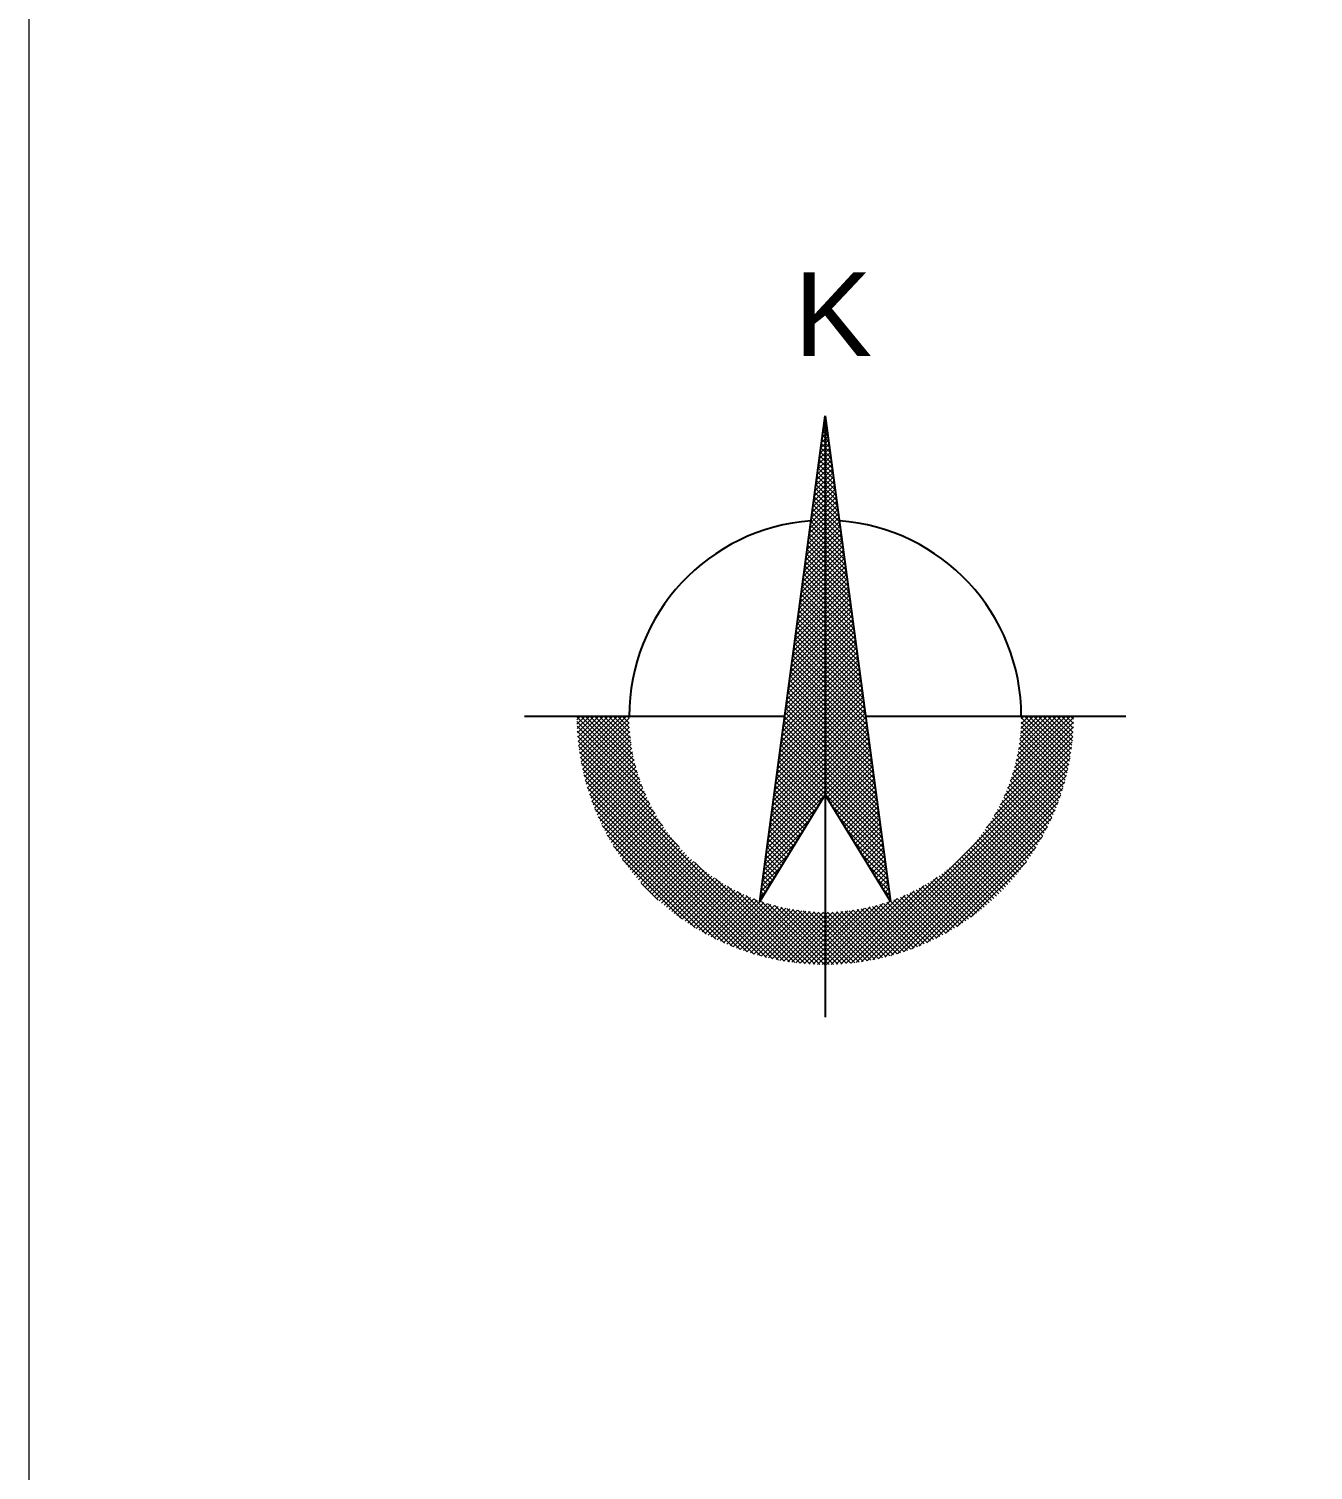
# Model space of a CAD drawing. Header units: millimetres. Extents: x 7519 to 33116, y -1769 to 3101.
# Drawn here: x 10656 to 11300, y 1528 to 2251 of the extents above; entities that cross this region are included whole.
import ezdxf

# ---------------------------------------------------------------- set-up
doc = ezdxf.new("R2010")
doc.units = ezdxf.units.MM
doc.layers.add('1', color=7, linetype='Continuous', true_color=0x4137a0)
for name, color, linetype, lineweight in [('2', 115, 'Continuous', 20), ('iç ölçü x', 20, 'Continuous', 9), ('İNCE', 8, 'Continuous', 0)]:
    doc.layers.add(name, color=color, linetype=linetype, lineweight=lineweight)
doc.layers.add('4', color=4, linetype='Continuous')
doc.styles.add('ARİEL', font='arial.ttf')

# ---------------------------------------------------------------- blocks, each defined once
blk = doc.blocks.new('*X244')
at = {"color": 0}
for p, q in [((2302.37, 1741.99), (2302.42, 1742.04)), ((2301.55, 1735.86), (2303.05, 1737.36)), ((2303.21, 1736.13), (2301.78, 1737.57)), ((2301.82, 1737.9), (2302.84, 1738.92)), ((2302.94, 1738.18), (2301.99, 1739.13)), ((2302.1, 1739.95), (2302.63, 1740.48)), ((2302.66, 1740.22), (2302.2, 1740.69)), ((2300.45, 1727.69), (2303.89, 1731.13)), ((2300.72, 1729.73), (2303.68, 1732.69)), ((2304.31, 1727.96), (2300.94, 1731.34)), ((2301, 1731.77), (2303.47, 1734.25)), ((2304.04, 1730.01), (2301.15, 1732.9)), ((2301.27, 1733.82), (2303.26, 1735.8)), ((2303.76, 1732.05), (2301.36, 1734.46)), ((2303.49, 1734.09), (2301.57, 1736.01)), ((2299.62, 1721.56), (2304.52, 1726.46)), ((2299.9, 1723.6), (2304.31, 1728.01)), ((2305.41, 1719.79), (2300.1, 1725.11)), ((2300.17, 1725.65), (2304.1, 1729.57)), ((2305.14, 1721.84), (2300.31, 1726.67)), ((2304.86, 1723.88), (2300.52, 1728.22)), ((2304.59, 1725.92), (2300.73, 1729.78)), ((2298.52, 1713.39), (2305.35, 1720.22)), ((2298.8, 1715.43), (2305.14, 1721.78)), ((2299.07, 1717.48), (2304.94, 1723.34)), ((2299.35, 1719.52), (2304.73, 1724.9)), ((2306.24, 1713.66), (2299.47, 1720.43)), ((2305.96, 1715.71), (2299.68, 1721.99)), ((2305.69, 1717.75), (2299.89, 1723.55)), ((2297.7, 1707.26), (2305.98, 1715.55)), ((2297.97, 1709.3), (2305.77, 1717.11)), ((2298.25, 1711.35), (2305.56, 1718.67)), ((2307.34, 1705.49), (2298.63, 1714.2)), ((2307.06, 1707.54), (2298.84, 1715.76)), ((2306.79, 1709.58), (2299.05, 1717.32)), ((2306.51, 1711.62), (2299.26, 1718.87)), ((2296.6, 1699.09), (2306.82, 1709.32)), ((2296.87, 1701.13), (2306.61, 1710.88)), ((2297.15, 1703.18), (2306.4, 1712.43)), ((2297.42, 1705.22), (2306.19, 1713.99)), ((2308.16, 1699.36), (2298, 1709.53)), ((2307.89, 1701.41), (2298.21, 1711.08)), ((2307.61, 1703.45), (2298.42, 1712.64)), ((2295.5, 1690.92), (2307.66, 1703.09)), ((2295.77, 1692.96), (2307.45, 1704.64)), ((2296.05, 1695.01), (2307.24, 1706.2)), ((2296.32, 1697.05), (2307.03, 1707.76)), ((2309.26, 1691.19), (2297.16, 1703.29)), ((2308.99, 1693.24), (2297.37, 1704.85)), ((2308.71, 1695.28), (2297.58, 1706.41)), ((2308.44, 1697.32), (2297.79, 1707.97)), ((2294.67, 1684.79), (2308.29, 1698.41)), ((2294.95, 1686.83), (2308.08, 1699.97)), ((2295.22, 1688.88), (2307.87, 1701.53)), ((2310.09, 1685.07), (2296.53, 1698.62)), ((2309.81, 1687.11), (2296.74, 1700.18)), ((2309.54, 1689.15), (2296.95, 1701.74)), ((2293.57, 1676.62), (2309.13, 1692.18)), ((2293.85, 1678.66), (2308.92, 1693.74)), ((2294.12, 1680.71), (2308.71, 1695.3)), ((2294.4, 1682.75), (2308.5, 1696.85)), ((2311.19, 1676.89), (2295.69, 1692.39)), ((2310.91, 1678.94), (2295.9, 1693.95)), ((2310.64, 1680.98), (2296.11, 1695.5)), ((2310.36, 1683.02), (2296.32, 1697.06)), ((2292.75, 1670.49), (2309.76, 1687.51)), ((2293.02, 1672.53), (2309.55, 1689.06)), ((2293.3, 1674.58), (2309.34, 1690.62)), ((2312.01, 1670.77), (2295.06, 1687.71)), ((2311.74, 1672.81), (2295.27, 1689.27)), ((2311.46, 1674.85), (2295.48, 1690.83)), ((2291.65, 1662.32), (2310.6, 1681.27)), ((2291.92, 1664.36), (2310.39, 1682.83)), ((2292.2, 1666.41), (2310.18, 1684.39)), ((2292.47, 1668.45), (2309.97, 1685.95)), ((2313.11, 1662.6), (2294.23, 1681.48)), ((2312.84, 1664.64), (2294.44, 1683.04)), ((2312.56, 1666.68), (2294.65, 1684.6)), ((2312.29, 1668.72), (2294.85, 1686.16)), ((2290.82, 1656.19), (2311.23, 1676.6)), ((2291.1, 1658.24), (2311.02, 1678.16)), ((2291.37, 1660.28), (2310.81, 1679.72)), ((2313.94, 1656.47), (2293.6, 1676.81)), ((2313.66, 1658.51), (2293.81, 1678.37)), ((2313.39, 1660.55), (2294.02, 1679.92)), ((2289.72, 1648.02), (2312.07, 1670.37)), ((2290, 1650.06), (2311.86, 1671.92)), ((2290.27, 1652.11), (2311.65, 1673.48)), ((2290.55, 1654.15), (2311.44, 1675.04)), ((2315.04, 1648.3), (2292.76, 1670.58)), ((2314.76, 1650.34), (2292.97, 1672.13)), ((2314.49, 1652.38), (2293.18, 1673.69)), ((2314.21, 1654.42), (2293.39, 1675.25)), ((2288.9, 1641.89), (2312.7, 1665.69)), ((2289.17, 1643.94), (2312.49, 1667.25)), ((2289.45, 1645.98), (2312.28, 1668.81)), ((2315.86, 1642.17), (2292.13, 1665.9)), ((2315.59, 1644.21), (2292.34, 1667.46)), ((2315.31, 1646.25), (2292.55, 1669.02)), ((2287.8, 1633.72), (2313.53, 1659.46)), ((2288.07, 1635.77), (2313.32, 1661.02)), ((2288.35, 1637.81), (2313.12, 1662.58)), ((2288.62, 1639.85), (2312.91, 1664.13)), ((2316.96, 1634), (2291.29, 1659.67)), ((2316.69, 1636.04), (2291.5, 1661.23)), ((2316.41, 1638.08), (2291.71, 1662.79)), ((2316.14, 1640.12), (2291.92, 1664.34)), ((2286.97, 1627.59), (2314.16, 1654.79)), ((2287.25, 1629.64), (2313.95, 1656.34)), ((2287.52, 1631.68), (2313.74, 1657.9)), ((2318.06, 1625.83), (2290.45, 1653.44)), ((2317.79, 1627.87), (2290.66, 1655)), ((2317.51, 1629.91), (2290.87, 1656.55)), ((2317.24, 1631.95), (2291.08, 1658.11)), ((2285.87, 1619.42), (2315, 1648.55)), ((2286.15, 1621.47), (2314.79, 1650.11)), ((2286.42, 1623.51), (2314.58, 1651.67)), ((2286.7, 1625.55), (2314.37, 1653.23)), ((2318.89, 1619.7), (2289.82, 1648.76)), ((2318.61, 1621.74), (2290.03, 1650.32)), ((2318.34, 1623.78), (2290.24, 1651.88)), ((2285.05, 1613.29), (2315.63, 1643.88)), ((2285.32, 1615.34), (2315.42, 1645.44)), ((2285.6, 1617.38), (2315.21, 1647)), ((2319.99, 1611.53), (2288.98, 1642.53)), ((2319.71, 1613.57), (2289.19, 1644.09)), ((2319.44, 1615.61), (2289.4, 1645.65)), ((2319.16, 1617.65), (2289.61, 1647.21)), ((2283.95, 1605.12), (2316.47, 1637.65)), ((2284.22, 1607.17), (2316.26, 1639.21)), ((2284.5, 1609.21), (2316.05, 1640.76)), ((2284.77, 1611.25), (2315.84, 1642.32)), ((2320.81, 1605.4), (2288.35, 1637.86)), ((2320.54, 1607.44), (2288.56, 1639.42)), ((2320.26, 1609.48), (2288.77, 1640.97)), ((2282.85, 1596.95), (2317.31, 1631.42)), ((2283.12, 1599), (2317.1, 1632.97)), ((2283.4, 1601.04), (2316.89, 1634.53)), ((2283.67, 1603.08), (2316.68, 1636.09)), ((2321.91, 1597.23), (2287.51, 1631.63)), ((2321.64, 1599.27), (2287.72, 1633.18)), ((2321.36, 1601.31), (2287.93, 1634.74)), ((2321.09, 1603.36), (2288.14, 1636.3)), ((2231.47, 1602.82), (2207.4, 1626.89)), ((2207.41, 1625.81), (2208.78, 1627.19)), ((2207.45, 1624.09), (2210.55, 1627.19)), ((2207.52, 1622.39), (2212.32, 1627.19)), ((2207.62, 1620.72), (2214.09, 1627.19)), ((2207.74, 1619.08), (2215.86, 1627.19)), ((2207.9, 1617.46), (2217.62, 1627.19)), ((2208.07, 1615.87), (2219.39, 1627.19)), ((2208.28, 1614.31), (2221.16, 1627.19)), ((2208.5, 1612.76), (2222.93, 1627.19)), ((2208.75, 1611.24), (2224.69, 1627.19)), ((2230.62, 1605.43), (2208.87, 1627.19)), ((2209.01, 1609.74), (2226.46, 1627.19)), ((2209.3, 1608.26), (2227.4, 1626.36)), ((2229.92, 1607.9), (2210.63, 1627.19)), ((2229.33, 1610.26), (2212.4, 1627.19)), ((2228.85, 1612.51), (2214.17, 1627.19)), ((2228.45, 1614.68), (2215.94, 1627.19)), ((2228.13, 1616.77), (2217.7, 1627.19)), ((2227.87, 1618.79), (2219.47, 1627.19)), ((2227.67, 1620.75), (2221.24, 1627.19)), ((2227.53, 1622.66), (2223.01, 1627.19)), ((2227.45, 1624.52), (2224.78, 1627.19)), ((2227.4, 1626.33), (2226.54, 1627.19)), ((2282.02, 1590.82), (2317.94, 1626.74)), ((2282.3, 1592.87), (2317.73, 1628.3)), ((2282.57, 1594.91), (2317.52, 1629.86)), ((2322.74, 1591.1), (2286.88, 1626.95)), ((2322.46, 1593.14), (2287.09, 1628.51)), ((2322.19, 1595.18), (2287.3, 1630.07)), ((2373.2, 1602.46), (2397.4, 1626.65)), ((2374.07, 1605.09), (2396.17, 1627.19)), ((2374.79, 1607.58), (2394.4, 1627.19)), ((2375.39, 1609.95), (2392.63, 1627.19)), ((2375.89, 1612.21), (2390.86, 1627.19)), ((2376.3, 1614.39), (2389.1, 1627.19)), ((2376.63, 1616.49), (2387.33, 1627.19)), ((2376.9, 1618.52), (2385.56, 1627.19)), ((2377.1, 1620.49), (2383.79, 1627.19)), ((2377.25, 1622.41), (2382.03, 1627.19)), ((2377.34, 1624.27), (2380.26, 1627.19)), ((2377.39, 1626.09), (2378.49, 1627.19)), ((2395.53, 1608.46), (2377.4, 1626.6)), ((2395.82, 1609.94), (2378.57, 1627.19)), ((2396.08, 1611.44), (2380.34, 1627.19)), ((2396.33, 1612.97), (2382.11, 1627.19)), ((2396.55, 1614.51), (2383.87, 1627.19)), ((2396.75, 1616.08), (2385.64, 1627.19)), ((2396.92, 1617.68), (2387.41, 1627.19)), ((2397.07, 1619.3), (2389.18, 1627.19)), ((2397.19, 1620.94), (2390.95, 1627.19)), ((2397.29, 1622.61), (2392.71, 1627.19)), ((2397.35, 1624.32), (2394.48, 1627.19)), ((2397.39, 1626.05), (2396.25, 1627.19)), ((2232.49, 1600.03), (2207.42, 1625.1)), ((2233.73, 1597.02), (2207.48, 1623.27)), ((2235.3, 1593.69), (2207.57, 1621.41)), ((2209.61, 1606.8), (2227.44, 1624.63)), ((2209.94, 1605.36), (2227.52, 1622.94)), ((2210.29, 1603.94), (2227.63, 1621.29)), ((2280.92, 1582.65), (2318.78, 1620.51)), ((2281.2, 1584.7), (2318.57, 1622.07)), ((2281.47, 1586.74), (2318.36, 1623.63)), ((2281.75, 1588.78), (2318.15, 1625.18)), ((2323.84, 1582.93), (2286.05, 1620.72)), ((2323.56, 1584.97), (2286.26, 1622.28)), ((2323.29, 1587.01), (2286.47, 1623.84)), ((2323.01, 1589.06), (2286.68, 1625.39)), ((2369.26, 1593.21), (2397.21, 1621.16)), ((2370.87, 1596.59), (2397.31, 1623.02)), ((2372.16, 1599.64), (2397.37, 1624.85)), ((2394.56, 1604.13), (2377.18, 1621.51)), ((2394.9, 1605.55), (2377.29, 1623.17)), ((2395.23, 1607), (2377.36, 1624.86)), ((2237.34, 1589.88), (2207.71, 1619.51)), ((2240.27, 1585.18), (2207.89, 1617.56)), ((2246.54, 1577.14), (2208.11, 1615.57)), ((2210.65, 1602.54), (2227.78, 1619.66)), ((2211.03, 1601.16), (2227.95, 1618.07)), ((2211.44, 1599.79), (2228.16, 1616.51)), ((2211.85, 1598.44), (2228.4, 1614.98)), ((2280.1, 1576.53), (2319.41, 1615.84)), ((2280.37, 1578.57), (2319.2, 1617.39)), ((2280.65, 1580.61), (2318.99, 1618.95)), ((2324.66, 1576.8), (2285.42, 1616.05)), ((2324.39, 1578.84), (2285.63, 1617.6)), ((2324.11, 1580.88), (2285.84, 1619.16)), ((2314.29, 1532.94), (2396.65, 1615.3)), ((2364.01, 1584.43), (2396.88, 1617.3)), ((2367.13, 1589.31), (2397.07, 1619.25)), ((2393, 1598.62), (2376.43, 1615.19)), ((2393.42, 1599.97), (2376.66, 1616.72)), ((2393.81, 1601.34), (2376.87, 1618.29)), ((2394.19, 1602.73), (2377.04, 1619.88)), ((2288.74, 1533.18), (2208.39, 1613.53)), ((2286.64, 1533.51), (2208.71, 1611.43)), ((2212.29, 1597.1), (2228.66, 1613.48)), ((2212.74, 1595.79), (2228.95, 1612)), ((2213.2, 1594.49), (2229.27, 1610.55)), ((2300.42, 1593.97), (2284.58, 1609.81)), ((2301.09, 1595.06), (2284.79, 1611.37)), ((2301.77, 1596.16), (2285, 1612.93)), ((2324.94, 1574.76), (2285.21, 1614.49)), ((2302.45, 1597.11), (2319.62, 1614.28)), ((2303.12, 1596.01), (2319.83, 1612.72)), ((2303.79, 1594.92), (2320.04, 1611.16)), ((2304.47, 1593.82), (2320.25, 1609.6)), ((2316.34, 1533.22), (2396.37, 1613.25)), ((2318.44, 1533.55), (2396.03, 1611.14)), ((2391.65, 1594.66), (2375.57, 1610.74)), ((2392.12, 1595.96), (2375.88, 1612.2)), ((2392.57, 1597.28), (2376.17, 1613.68)), ((2284.48, 1533.89), (2209.1, 1609.27)), ((2282.26, 1534.35), (2209.56, 1607.05)), ((2279.97, 1534.88), (2210.08, 1604.76)), ((2213.69, 1593.2), (2229.61, 1609.12)), ((2214.18, 1591.93), (2229.97, 1607.72)), ((2214.7, 1590.67), (2230.36, 1606.33)), ((2215.22, 1589.43), (2230.76, 1604.97)), ((2298.4, 1590.68), (2283.95, 1605.14)), ((2299.08, 1591.78), (2284.16, 1606.7)), ((2299.75, 1592.87), (2284.37, 1608.25)), ((2305.14, 1592.73), (2320.46, 1608.05)), ((2305.81, 1591.63), (2320.67, 1606.49)), ((2306.48, 1590.54), (2320.88, 1604.93)), ((2320.61, 1533.95), (2395.64, 1608.98)), ((2322.84, 1534.41), (2395.17, 1606.75)), ((2325.14, 1534.95), (2394.63, 1604.44)), ((2389.64, 1589.6), (2374.09, 1605.16)), ((2390.17, 1590.84), (2374.49, 1606.52)), ((2390.68, 1592.1), (2374.88, 1607.9)), ((2391.18, 1593.37), (2375.24, 1609.31)), ((2277.59, 1535.49), (2210.69, 1602.38)), ((2275.11, 1536.19), (2211.4, 1599.91)), ((2215.76, 1588.21), (2231.19, 1603.64)), ((2216.32, 1586.99), (2231.64, 1602.32)), ((2216.89, 1585.8), (2232.11, 1601.02)), ((2217.47, 1584.61), (2232.6, 1599.74)), ((2218.07, 1583.44), (2233.11, 1598.48)), ((2295.71, 1586.3), (2283.11, 1598.91)), ((2296.39, 1587.4), (2283.32, 1600.46)), ((2297.06, 1588.49), (2283.53, 1602.02)), ((2297.73, 1589.59), (2283.74, 1603.58)), ((2307.16, 1589.44), (2321.09, 1603.37)), ((2307.83, 1588.35), (2321.29, 1601.81)), ((2308.5, 1587.25), (2321.5, 1600.26)), ((2309.17, 1586.16), (2321.71, 1598.7)), ((2327.53, 1535.57), (2394.01, 1602.05)), ((2330.02, 1536.29), (2393.29, 1599.57)), ((2386.81, 1583.6), (2371.76, 1598.65)), ((2387.4, 1584.77), (2372.26, 1599.91)), ((2387.98, 1585.96), (2372.75, 1601.19)), ((2388.55, 1587.16), (2373.22, 1602.49)), ((2389.1, 1588.37), (2373.66, 1603.81)), ((2272.53, 1537.01), (2212.21, 1597.32)), ((2269.82, 1537.95), (2213.16, 1594.61)), ((2218.68, 1582.28), (2233.64, 1597.24)), ((2219.3, 1581.14), (2234.18, 1596.02)), ((2219.94, 1580.01), (2234.75, 1594.81)), ((2220.59, 1578.89), (2235.33, 1593.63)), ((2279.82, 1574.48), (2302.19, 1596.85)), ((2293.7, 1583.02), (2282.48, 1594.23)), ((2294.37, 1584.11), (2282.69, 1595.79)), ((2295.04, 1585.21), (2282.9, 1597.35)), ((2325.21, 1572.71), (2305.04, 1592.89)), ((2309.85, 1585.06), (2321.92, 1597.14)), ((2310.52, 1583.97), (2322.13, 1595.58)), ((2311.19, 1582.87), (2322.34, 1594.02)), ((2332.62, 1537.12), (2392.46, 1596.97)), ((2335.35, 1538.09), (2391.5, 1594.24)), ((2384.29, 1579.04), (2369.55, 1593.79)), ((2384.94, 1580.16), (2370.13, 1594.97)), ((2385.58, 1581.29), (2370.69, 1596.18)), ((2386.2, 1582.44), (2371.23, 1597.41)), ((2266.95, 1539.05), (2214.26, 1591.74)), ((2263.89, 1540.34), (2215.55, 1588.68)), ((2221.25, 1577.79), (2235.92, 1592.46)), ((2221.93, 1576.69), (2236.54, 1591.3)), ((2222.62, 1575.61), (2237.17, 1590.17)), ((2223.32, 1574.55), (2237.82, 1589.05)), ((2224.03, 1573.49), (2238.48, 1587.95)), ((2279.27, 1570.4), (2296.56, 1587.69)), ((2279.55, 1572.44), (2299.38, 1592.27)), ((2291.01, 1578.64), (2281.64, 1588)), ((2291.68, 1579.73), (2281.85, 1589.56)), ((2292.35, 1580.83), (2282.06, 1591.12)), ((2293.02, 1581.92), (2282.27, 1592.67)), ((2325.49, 1570.67), (2307.85, 1588.3)), ((2311.86, 1581.78), (2322.55, 1592.47)), ((2312.54, 1580.68), (2322.76, 1590.91)), ((2313.21, 1579.58), (2322.97, 1589.35)), ((2313.88, 1578.49), (2323.18, 1587.79)), ((2338.24, 1539.21), (2390.38, 1591.35)), ((2341.33, 1540.53), (2389.05, 1588.25)), ((2380.86, 1573.63), (2366.4, 1588.09)), ((2381.57, 1574.69), (2367.06, 1589.2)), ((2382.27, 1575.76), (2367.71, 1590.32)), ((2382.96, 1576.84), (2368.34, 1591.46)), ((2383.63, 1577.93), (2368.95, 1592.61)), ((2260.58, 1541.89), (2217.1, 1585.37)), ((2224.75, 1572.45), (2239.16, 1586.86)), ((2225.49, 1571.42), (2239.86, 1585.79)), ((2226.24, 1570.4), (2240.57, 1584.73)), ((2227, 1569.39), (2241.3, 1583.69)), ((2227.77, 1568.4), (2242.04, 1582.67)), ((2279, 1568.35), (2293.75, 1583.11)), ((2288.99, 1575.35), (2281.01, 1583.33)), ((2289.66, 1576.45), (2281.22, 1584.88)), ((2290.33, 1577.54), (2281.43, 1586.44)), ((2325.76, 1568.63), (2310.67, 1583.72)), ((2314.55, 1577.39), (2323.39, 1586.23)), ((2315.23, 1576.3), (2323.6, 1584.68)), ((2315.9, 1575.2), (2323.81, 1583.12)), ((2344.69, 1542.12), (2387.47, 1584.9)), ((2376.34, 1567.55), (2362.1, 1581.79)), ((2377.13, 1568.53), (2362.85, 1582.8)), ((2377.9, 1569.53), (2363.59, 1583.83)), ((2378.66, 1570.54), (2364.32, 1584.87)), ((2379.4, 1571.56), (2365.03, 1585.93)), ((2380.14, 1572.59), (2365.72, 1587)), ((2256.91, 1543.79), (2218.99, 1581.7)), ((2252.72, 1546.22), (2221.42, 1577.51)), ((2228.56, 1567.41), (2242.8, 1581.66)), ((2229.36, 1566.44), (2243.57, 1580.66)), ((2230.17, 1565.48), (2244.36, 1579.68)), ((2230.99, 1564.54), (2245.17, 1578.72)), ((2231.82, 1563.6), (2245.98, 1577.77)), ((2232.66, 1562.68), (2246.82, 1576.83)), ((2278.72, 1566.31), (2290.94, 1578.53)), ((2286.3, 1570.97), (2280.17, 1577.09)), ((2286.97, 1572.07), (2280.38, 1578.65)), ((2287.64, 1573.16), (2280.59, 1580.21)), ((2288.31, 1574.26), (2280.8, 1581.77)), ((2326.04, 1566.59), (2313.48, 1579.14)), ((2316.57, 1574.11), (2324.02, 1581.56)), ((2317.24, 1573.01), (2324.23, 1580)), ((2317.92, 1571.92), (2324.44, 1578.44)), ((2318.59, 1570.82), (2324.65, 1576.89)), ((2348.41, 1544.07), (2385.51, 1581.18)), ((2352.7, 1546.6), (2382.99, 1576.88)), ((2372.25, 1562.8), (2358.09, 1576.96)), ((2373.09, 1563.73), (2358.92, 1577.89)), ((2373.92, 1564.66), (2359.74, 1578.85)), ((2374.74, 1565.61), (2360.54, 1579.81)), ((2375.55, 1566.57), (2361.33, 1580.79)), ((2247.52, 1549.64), (2224.85, 1572.31)), ((2233.52, 1561.76), (2247.66, 1575.91)), ((2234.38, 1560.86), (2248.53, 1575.01)), ((2235.26, 1559.97), (2249.4, 1574.12)), ((2236.15, 1559.1), (2250.3, 1573.24)), ((2237.05, 1558.23), (2251.2, 1572.38)), ((2237.97, 1557.38), (2252.12, 1571.53)), ((2290.78, 1532.9), (2252.35, 1571.33)), ((2278.45, 1564.27), (2288.13, 1573.95)), ((2283.61, 1566.59), (2279.33, 1570.86)), ((2284.28, 1567.68), (2279.54, 1572.42)), ((2284.95, 1568.78), (2279.75, 1573.98)), ((2285.62, 1569.88), (2279.96, 1575.54)), ((2326.31, 1564.54), (2316.29, 1574.56)), ((2319.26, 1569.73), (2324.86, 1575.33)), ((2319.93, 1568.63), (2325.07, 1573.77)), ((2320.61, 1567.54), (2325.28, 1572.21)), ((2366.03, 1556.65), (2351.86, 1570.81)), ((2366.95, 1557.49), (2352.8, 1571.65)), ((2367.86, 1558.35), (2353.72, 1572.49)), ((2368.76, 1559.21), (2354.62, 1573.36)), ((2369.65, 1560.09), (2355.51, 1574.24)), ((2370.53, 1560.98), (2356.39, 1575.13)), ((2371.39, 1561.89), (2357.25, 1576.04)), ((2358.11, 1550.24), (2379.35, 1571.48)), ((2238.89, 1556.53), (2253.06, 1570.7)), ((2239.83, 1555.7), (2254.01, 1569.89)), ((2240.78, 1554.88), (2254.98, 1569.08)), ((2241.74, 1554.08), (2255.96, 1568.3)), ((2242.71, 1553.28), (2256.95, 1567.52)), ((2243.69, 1552.5), (2257.96, 1566.77)), ((2244.69, 1551.73), (2258.99, 1566.03)), ((2245.7, 1550.97), (2260.03, 1565.3)), ((2278.17, 1562.23), (2285.31, 1569.37)), ((2281.59, 1563.3), (2278.7, 1566.19)), ((2282.26, 1564.4), (2278.91, 1567.75)), ((2282.93, 1565.49), (2279.12, 1569.3)), ((2312.29, 1532.71), (2345.16, 1565.57)), ((2326.59, 1562.5), (2319.11, 1569.98)), ((2321.28, 1566.44), (2325.49, 1570.65)), ((2326.86, 1560.46), (2321.92, 1565.4)), ((2321.95, 1565.35), (2325.7, 1569.1)), ((2322.62, 1564.25), (2325.91, 1567.54)), ((2323.3, 1563.16), (2326.12, 1565.98)), ((2359.23, 1551.07), (2344.9, 1565.4)), ((2360.24, 1551.83), (2345.94, 1566.13)), ((2361.23, 1552.6), (2346.97, 1566.87)), ((2362.22, 1553.39), (2347.98, 1567.63)), ((2363.19, 1554.18), (2348.97, 1568.4)), ((2364.15, 1554.99), (2349.95, 1569.19)), ((2365.09, 1555.81), (2350.91, 1569.99)), ((2238.57, 1556.83), (2232.03, 1563.36)), ((2246.72, 1550.22), (2261.09, 1564.59)), ((2247.75, 1549.48), (2262.16, 1563.89)), ((2248.79, 1548.76), (2263.25, 1563.22)), ((2249.85, 1548.05), (2264.36, 1562.55)), ((2250.92, 1547.35), (2265.48, 1561.91)), ((2252, 1546.66), (2266.61, 1561.28)), ((2253.09, 1545.99), (2267.77, 1560.66)), ((2254.2, 1545.32), (2268.94, 1560.07)), ((2292.77, 1532.68), (2260.39, 1565.06)), ((2294.72, 1532.5), (2265.09, 1562.13)), ((2296.62, 1532.37), (2268.9, 1560.09)), ((2277.62, 1558.14), (2279.69, 1560.21)), ((2278.9, 1558.92), (2277.87, 1559.96)), ((2277.9, 1560.18), (2282.5, 1564.79)), ((2279.57, 1560.02), (2278.08, 1561.51)), ((2280.24, 1561.11), (2278.29, 1563.07)), ((2280.92, 1562.21), (2278.5, 1564.63)), ((2308.43, 1532.38), (2336.38, 1560.33)), ((2310.34, 1532.52), (2340.27, 1562.45)), ((2323.97, 1562.06), (2326.33, 1564.42)), ((2324.64, 1560.97), (2326.54, 1562.86)), ((2327.14, 1558.41), (2324.73, 1560.82)), ((2325.31, 1559.87), (2326.75, 1561.3)), ((2325.99, 1558.78), (2326.96, 1559.75)), ((2350.75, 1545.41), (2336.01, 1560.14)), ((2351.85, 1546.08), (2337.18, 1560.74)), ((2352.94, 1546.75), (2338.33, 1561.36)), ((2354.02, 1547.44), (2339.47, 1561.99)), ((2355.09, 1548.14), (2340.59, 1562.64)), ((2356.14, 1548.85), (2341.69, 1563.31)), ((2357.19, 1549.58), (2342.78, 1563.99)), ((2358.22, 1550.32), (2343.85, 1564.68)), ((2255.32, 1544.68), (2270.13, 1559.49)), ((2256.45, 1544.04), (2271.33, 1558.92)), ((2257.6, 1543.42), (2272.56, 1558.38)), ((2258.75, 1542.81), (2273.8, 1557.86)), ((2259.93, 1542.21), (2275.06, 1557.35)), ((2261.11, 1541.63), (2276.34, 1556.86)), ((2262.31, 1541.06), (2277.64, 1556.39)), ((2263.52, 1540.51), (2278.96, 1555.94)), ((2264.75, 1539.97), (2280.3, 1555.52)), ((2265.99, 1539.44), (2281.66, 1555.11)), ((2267.25, 1538.93), (2283.05, 1554.73)), ((2268.52, 1538.43), (2284.45, 1554.37)), ((2298.48, 1532.27), (2272.22, 1558.53)), ((2300.31, 1532.21), (2275.24, 1557.28)), ((2277.55, 1556.73), (2277.45, 1556.84)), ((2278.23, 1557.83), (2277.66, 1558.4)), ((2302.1, 1532.19), (2278.03, 1556.26)), ((2303.85, 1532.2), (2280.64, 1555.41)), ((2305.58, 1532.24), (2283.11, 1554.71)), ((2299.45, 1532.23), (2322.01, 1554.8)), ((2301.18, 1532.2), (2324.5, 1555.52)), ((2302.94, 1532.19), (2327.13, 1556.38)), ((2304.73, 1532.22), (2329.95, 1557.43)), ((2306.56, 1532.28), (2333, 1558.71)), ((2336.45, 1538.5), (2320.53, 1554.41)), ((2337.72, 1539), (2321.93, 1554.78)), ((2338.97, 1539.51), (2323.32, 1555.17)), ((2340.21, 1540.04), (2324.67, 1555.57)), ((2341.44, 1540.58), (2326.01, 1556)), ((2326.66, 1557.68), (2327.17, 1558.19)), ((2327.33, 1556.59), (2327.38, 1556.63)), ((2342.65, 1541.14), (2327.33, 1556.45)), ((2343.84, 1541.71), (2328.63, 1556.92)), ((2345.03, 1542.29), (2329.9, 1557.42)), ((2346.2, 1542.89), (2331.16, 1557.92)), ((2347.36, 1543.5), (2332.4, 1558.45)), ((2348.5, 1544.12), (2333.62, 1559)), ((2349.63, 1544.76), (2334.83, 1559.56)), ((2269.81, 1537.95), (2285.88, 1554.03)), ((2271.11, 1537.49), (2287.34, 1553.72)), ((2272.43, 1537.04), (2288.82, 1553.43)), ((2273.77, 1536.61), (2290.33, 1553.17)), ((2275.12, 1536.19), (2291.86, 1552.93)), ((2276.49, 1535.79), (2293.42, 1552.73)), ((2277.87, 1535.41), (2295.02, 1552.55)), ((2279.28, 1535.05), (2296.64, 1552.41)), ((2280.7, 1534.7), (2298.3, 1552.3)), ((2282.14, 1534.37), (2299.99, 1552.23)), ((2283.6, 1534.07), (2301.73, 1552.19)), ((2285.08, 1533.78), (2303.5, 1552.2)), ((2307.28, 1532.31), (2285.46, 1554.13)), ((2286.58, 1533.51), (2305.31, 1552.25)), ((2308.94, 1532.41), (2287.72, 1553.64)), ((2288.11, 1533.27), (2307.18, 1552.34)), ((2289.65, 1533.05), (2309.09, 1552.49)), ((2310.58, 1532.54), (2289.89, 1553.24)), ((2291.22, 1532.85), (2311.06, 1552.69)), ((2312.2, 1532.7), (2291.98, 1552.92)), ((2292.81, 1532.67), (2313.1, 1552.96)), ((2313.79, 1532.87), (2294, 1552.66)), ((2294.43, 1532.52), (2315.2, 1553.29)), ((2315.35, 1533.08), (2295.96, 1552.47)), ((2296.08, 1532.4), (2317.38, 1553.7)), ((2297.75, 1532.3), (2319.64, 1554.2)), ((2316.89, 1533.3), (2297.87, 1552.33)), ((2318.42, 1533.55), (2299.73, 1552.24)), ((2319.91, 1533.82), (2301.54, 1552.19)), ((2321.39, 1534.11), (2303.31, 1552.19)), ((2322.85, 1534.42), (2305.03, 1552.24)), ((2324.29, 1534.75), (2306.72, 1552.31)), ((2325.71, 1535.09), (2308.38, 1552.43)), ((2327.11, 1535.46), (2310, 1552.57)), ((2328.49, 1535.84), (2311.58, 1552.75)), ((2329.86, 1536.25), (2313.14, 1552.96)), ((2331.21, 1536.66), (2314.67, 1553.2)), ((2332.54, 1537.1), (2316.18, 1553.47)), ((2333.86, 1537.55), (2317.65, 1553.76)), ((2335.16, 1538.02), (2319.1, 1554.07))]:
    blk.add_line(p, q, dxfattribs=at)
blk = doc.blocks.new('A$C5FDA5A86')
at = {"layer": '1'}
for p, q in [((-32.76, 58.04), (0, 301.39)), ((0, 301.39), (0, 0)), ((0, 301.39), (32.76, 58.04)), ((-20.29, 150.7), (-150.7, 150.7)), ((150.7, 150.7), (20.29, 150.7)), ((-32.76, 58.04), (0, 111.38)), ((0, 111.38), (32.76, 58.04))]:
    blk.add_line(p, q, dxfattribs=at)
for start_param, end_param in [(2.141923, 3.64051), (0.498917, 1.997503)]:
    blk.add_ellipse((0, 150.7), major_axis=(86.3, -47.02), ratio=1, start_param=start_param, end_param=end_param, dxfattribs=at)
at = {"layer": '2', "xscale": 1.310400000016671, "yscale": 1.310400000016671, "zscale": 5.2416}
blk.add_blockref('*X244', (-3017.06, -1981.36), dxfattribs=at)
at = {"layer": '4', "style": 'ARİEL'}
blk.add_text('K', height=41.93, dxfattribs=at).set_placement((-15.56, 331.36))

msp = doc.modelspace()

# ---------------------------------------------------------------- linework, layer by layer
at = {"layer": 'iç ölçü x'}
msp.add_lwpolyline([(10656.474, 704.072), (12177.485, 704.072), (12177.485, 3080.74), (10656.474, 3080.74)], close=True, dxfattribs=at)

# ---------------------------------------------------------------- block references
at = {"layer": 'İNCE'}
msp.add_blockref('A$C5FDA5A86', (11055.612, 1755.246), dxfattribs=at)

doc.saveas('drawing.dxf')
